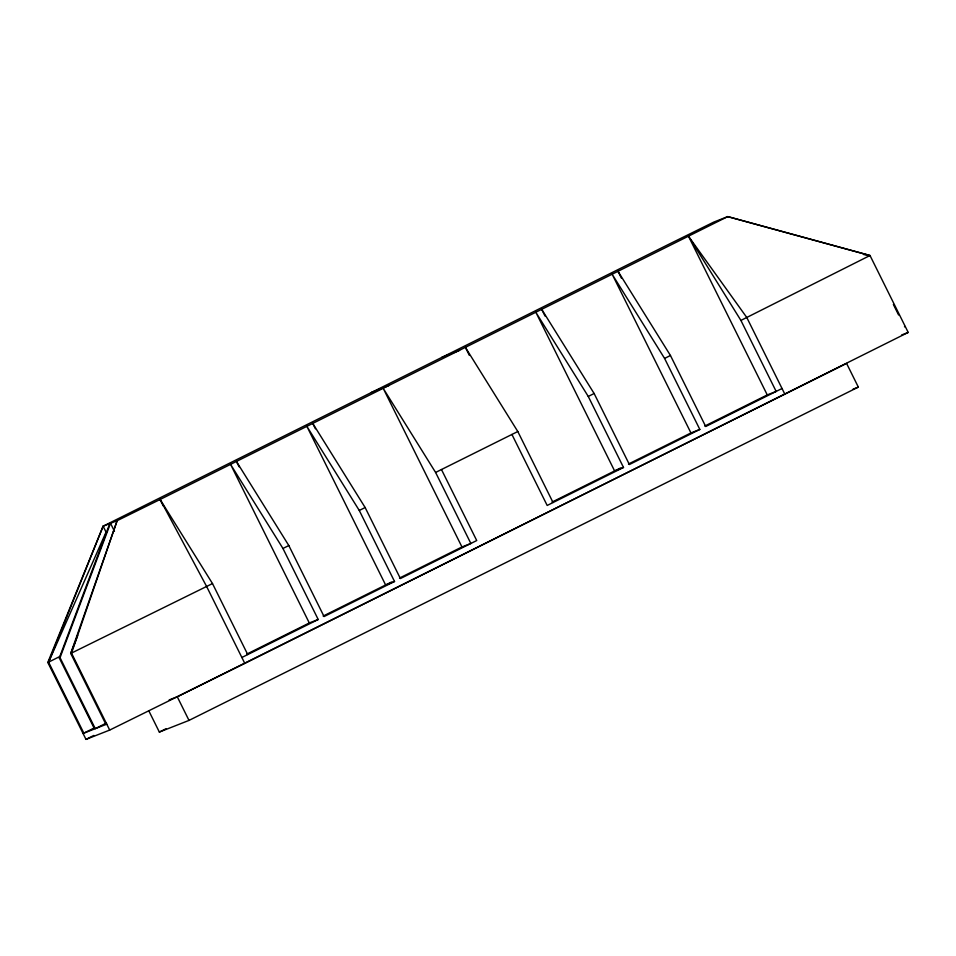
<?xml version="1.0" encoding="UTF-8"?>
<svg xmlns="http://www.w3.org/2000/svg" width="956" height="956" viewBox="0 0 956 956"><rect width="100%" height="100%" fill="white"/><g stroke="black" fill="none" stroke-linecap="round" stroke-linejoin="round"><path stroke-width="1.43" d="M83.053 733.467L94.536 728.962L59.284 657.943L109.749 523.589M106.761 724.146L95.277 728.663L60.025 657.656L110.49 523.29L114.469 531.297M77.699 635.525L70.732 653.45L105.973 724.457M47.8 662.46L48.589 662.15L103.117 526.194L670.742 243.326L713.726 222.115L727.743 216.606L870.008 255.503L908.2 332.425L244.808 663.416L109.701 730.073L85.992 739.394L47.8 662.46L103.117 526.194L117.134 520.685L160.118 499.474L727.743 216.606L870.008 255.503L740.912 320.415L688.535 236.335L767.262 394.924L776.164 391.422L740.912 320.415M94.381 727.863L83.841 733.156L48.589 662.15L106.056 532.11L103.117 526.194M48.589 662.15L60.455 656.186M85.992 739.394L93.855 735.439M247.747 654.573L212.495 583.566L70.732 653.45L117.134 520.685L71.521 653.139L109.701 730.073M282.952 548.469L318.205 619.488L309.302 622.977L230.575 464.389L282.952 548.469L288.82 545.553L324.072 616.56L394.529 581.475L359.277 510.468L306.9 426.388L385.627 584.976L394.529 581.475M359.277 510.468L365.144 507.54L400.397 578.547L476.721 540.546L441.469 469.527M435.601 472.455L470.854 543.462L461.951 546.963L383.225 388.375L435.601 472.455L517.805 431.526L553.046 502.533M588.263 396.441L623.503 467.448L614.612 470.938L535.886 312.349L588.263 396.441L594.13 393.514L629.383 464.52L699.828 429.435L664.587 358.428L612.21 274.348L690.937 432.937L699.828 429.435M664.587 358.428L670.455 355.501L705.707 426.507L782.032 388.506M95.277 728.663L106.451 723.023M246.827 654.095L309.302 622.977M323.152 616.082L391.494 582.049M399.477 578.081L461.951 546.963M552.126 502.055L620.48 468.022M628.451 464.042L690.937 432.937M704.787 426.041L767.262 394.924M241.868 657.489L318.205 619.488M623.503 467.448L547.179 505.461L511.926 434.442M169.164 699.923L177.254 696.745L846.586 363.423L858.333 387.096L189.001 720.406L159.353 732.069L148.909 711.025M159.353 732.069L166.033 728.735M441.756 357.353L459.561 350.362M371.31 392.438L389.104 385.447M59.284 657.943L60.025 657.656M904.472 326.821L905.26 326.51M901.616 335.018L908.2 332.425M852.943 389.212L858.333 387.096M863.447 254.427L869.219 255.814M688.535 236.335L746.779 317.488L784.972 394.422M670.455 355.501L618.078 271.42L621.388 278.088M594.13 393.514L541.753 309.433L545.063 316.089M517.805 431.526L465.429 347.434L469.396 355.441M365.144 507.54L312.779 423.46L315.42 428.79M288.82 545.553L236.443 461.473L239.096 466.803M163.428 506.142L160.118 499.474L212.495 583.566M160.118 499.474L206.627 586.482L244.808 663.416M893.382 304.462L898.604 314.99M177.254 696.745L189.001 720.406"/></g></svg>
